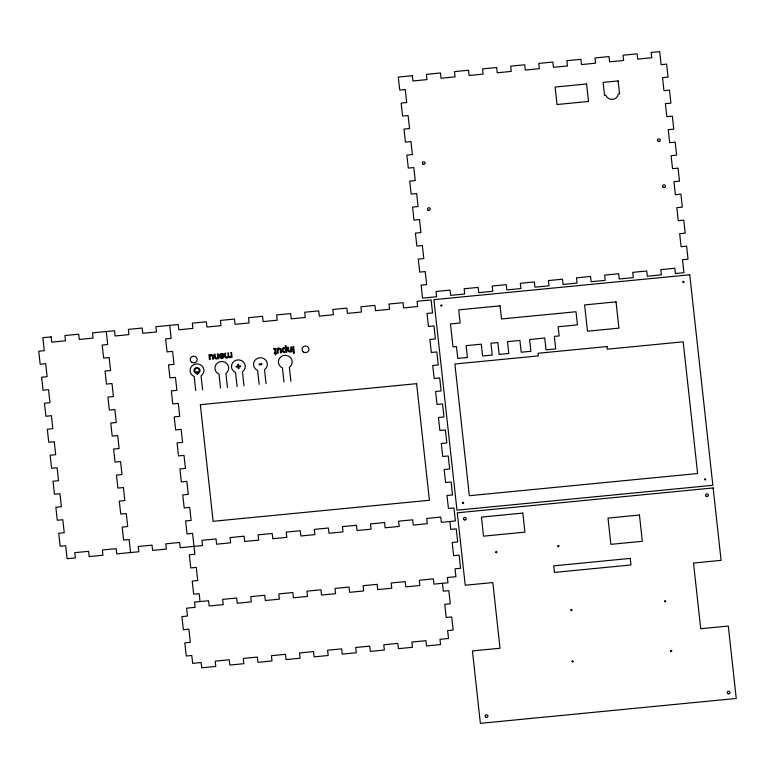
<?xml version="1.0" encoding="UTF-8"?>
<svg xmlns="http://www.w3.org/2000/svg" width="775" height="775" viewBox="0 0 775 775"><rect width="100%" height="100%" fill="white"/><g stroke="black" fill="none" stroke-linecap="round" stroke-linejoin="round"><path stroke-width="1.16" d="M290.722 350.872L288.968 350.998L288.368 347.268L287.535 347.345C286.14 351.288 289.86 352.761 291.303 351.782L292.049 351.705L291.526 346.958L290.693 347.035L290.974 349.603M274.166 349.331L273.662 348.692M219.509 355.948L223.287 355.58A1.647 1.569 1.4 0 0 220.081 355.221M220.284 355.27C217.814 354.049 224.111 352.024 224.072 355.25C225.331 358.544 219.567 359.687 219.528 356.161M274.689 349.535L275.067 352.722L274.234 352.799L274.311 353.429L275.135 353.352L275.319 354.998L276.597 353.206L275.9 352.635L275.6 349.903A4.311 4.107 1.4 0 0 275.445 349.012M449.868 521.507L450.73 529.393L456.243 528.85L457.686 541.987L452.174 542.519L453.617 555.665L459.129 555.123L460.573 568.269L455.061 568.802L455.923 576.687L447.398 577.511L447.969 582.761L433.923 584.127L433.341 578.877L419.294 580.243L419.876 585.493L405.829 586.859L405.248 581.608L391.201 582.974L391.772 588.225L377.725 589.591L377.154 584.34L363.107 585.706L363.678 590.957L349.632 592.323L349.06 587.072L335.013 588.438L335.585 593.689L321.538 595.055L320.966 589.804L306.919 591.17L307.491 596.421L293.444 597.787L292.863 592.536L278.816 593.902L279.397 599.153L265.35 600.518L264.769 595.268L250.722 596.634L251.303 601.884L237.257 603.25L236.675 598L222.628 599.366L223.21 604.616L209.153 605.982L208.582 600.732L194.535 602.097L195.106 607.348L186.581 608.181L187.443 616.067L181.922 616.6L183.365 629.746L188.887 629.203L190.33 642.339L184.808 642.882L186.252 656.018L191.774 655.476L192.636 663.361L201.161 662.528L201.742 667.788L215.789 666.423L215.218 661.162L229.264 659.796L229.836 665.057L243.883 663.691L243.311 658.43L257.358 657.064L257.93 662.325L271.977 660.959L271.405 655.698L285.452 654.333L286.023 659.593L300.07 658.227L299.499 652.967L313.546 651.601L314.127 656.861L328.174 655.495L327.593 650.235L341.639 648.869L342.221 654.129L356.267 652.763L355.686 647.503L369.733 646.137L370.314 651.397L384.361 650.031L383.78 644.771L397.837 643.405L398.408 648.665L412.455 647.299L411.883 642.039L425.93 640.673L426.502 645.933L440.558 644.567L439.977 639.307L448.512 638.484L447.64 630.598L453.152 630.056L451.718 616.929L446.197 617.462L444.763 604.326L450.275 603.783L448.832 590.647L443.319 591.18L442.448 583.304M290.887 381.29L289.346 367.272A6.936 6.607 1.4 0 0 290.092 357.178A6.936 6.607 1.4 0 0 279.533 358.205A6.936 6.607 1.4 0 0 282.449 367.941L283.989 381.959M266.058 383.702L264.517 369.685A6.936 6.607 1.4 0 0 265.263 359.59A6.936 6.607 1.4 0 0 254.704 360.617A6.936 6.607 1.4 0 0 257.62 370.353L259.16 384.371M243.989 385.843L242.449 371.826A6.936 6.607 1.4 0 0 243.195 361.741A6.936 6.607 1.4 0 0 232.626 362.768A6.936 6.607 1.4 0 0 235.552 372.504L237.092 386.522M231.26 356.684L231.338 357.391L232.083 357.323L231.56 352.577L230.727 352.654C233.101 357.217 227.307 358.941 228.615 352.858L227.782 352.945C230.097 358.253 224.072 358.554 225.661 353.148L224.828 353.226L225.186 356.471M227.433 387.452L225.893 373.434A6.936 6.607 1.4 0 0 226.649 363.349A6.936 6.607 1.4 0 0 216.08 364.376A6.936 6.607 1.4 0 0 218.996 374.112L220.536 388.13M217.678 356.519L217.397 353.952L218.23 353.875L218.753 358.622L218.007 358.689C216.07 359.397 213.396 358.66 214.239 354.262L215.072 354.175L215.673 357.914L217.426 357.779A1.967 1.87 1.4 0 0 217.62 356.539M202.604 389.873L201.064 375.856A6.936 6.607 1.4 0 0 201.82 365.761A6.936 6.607 1.4 0 0 191.251 366.788A6.936 6.607 1.4 0 0 194.176 376.524L195.707 390.542M169.735 325.355L171.168 338.355L165.647 338.888L167.071 351.889L172.593 351.356L174.017 364.357L168.504 364.889L169.928 377.9L175.45 377.357L176.874 390.358L171.352 390.9L172.786 403.901L178.298 403.368L179.722 416.359L174.21 416.902L175.634 429.902L181.156 429.369L182.58 442.37L177.058 442.903L178.492 455.913L184.004 455.371L185.438 468.371L179.916 468.914L181.34 481.914L186.862 481.382L188.286 494.373L182.774 494.915L184.198 507.916L189.71 507.383L191.144 520.383L185.622 520.916L187.046 533.927L192.568 533.384L194.864 554.27L189.342 554.803L190.786 567.939L196.298 567.407L197.741 580.543L192.229 581.076L193.672 594.222L199.185 593.679L200.047 601.565M106.291 331.516L107.715 344.526L102.203 345.059L103.627 358.06L109.139 357.527L110.573 370.528L105.051 371.07L106.475 384.071L111.997 383.528L113.421 396.538L107.909 397.071L109.333 410.072L114.855 409.529L116.279 422.53L110.757 423.073L112.191 436.073L117.703 435.54L119.127 448.541L113.615 449.074L115.039 462.084L120.561 461.542L121.985 474.542L116.463 475.075L117.897 488.085L123.409 487.543L124.843 500.543L119.321 501.086L120.745 514.087L126.267 513.554L127.691 526.554L122.179 527.087L123.603 540.088L129.125 539.555L130.549 552.556M273.73 348.798A1.773 1.686 1.4 0 1 275.571 348.789M290.916 349.622A1.967 1.87 1.4 0 1 290.799 350.901M231.124 356.636A1.637 1.56 1.4 0 1 228.257 356.975M228.334 356.907A1.899 1.812 1.4 0 1 226.91 357.953M226.91 358.098A1.753 1.666 1.4 0 1 225.079 356.471M209.977 356.423L210.277 359.445L209.444 359.522L208.921 354.776L209.676 354.708C211.023 353.768 214.869 355.124 213.435 359.135L212.602 359.222L212.282 356.297A3.817 3.633 1.4 0 0 212.166 355.706L210.858 355.212L209.977 356.364M277.954 350.029L278.254 353.051L277.421 353.129L276.907 348.382L277.653 348.304C279 347.374 282.846 348.731 281.412 352.741L280.579 352.819L280.269 349.971A3.817 3.633 1.4 0 0 280.143 349.312L278.797 348.827L277.954 350.029M282.177 349.864C281.528 353.032 285.791 352.218 285.985 352.296L286.769 352.218L286.052 345.65L285.219 345.728C287.399 349.699 281.887 345.882 282.177 349.864M440.81 305.534C442.341 307.762 442.331 303.287 440.81 305.486M462.472 502.927C464.264 505.038 463.692 500.631 462.472 502.878M495.748 552.129C497.521 554.29 496.959 549.833 495.748 552.129M557.826 546.094C559.579 548.235 559.124 543.779 557.826 546.094M570.865 610.022C572.609 612.173 572.192 607.707 570.865 610.022M572.018 661.424C573.81 663.545 573.238 659.128 572.018 661.375M664.572 601.313C666.51 603.396 665.57 598.939 664.572 601.313M670.646 650.971C672.497 653.073 671.818 648.665 670.646 650.971M682.882 281.993C684.829 284.057 683.967 279.659 682.882 281.993M704.543 479.386C706.393 481.498 705.686 477.012 704.543 479.386M285.781 350.222C281.887 356.829 282.788 342.938 285.781 350.222M412.348 75.708L398.302 77.074L399.735 90.074L405.248 89.542L406.672 102.542L401.159 103.075L402.583 116.076L408.096 115.543L409.529 128.543L404.007 129.086L405.441 142.087L410.953 141.544L412.377 154.554L406.865 155.087L408.289 168.088L413.802 167.555L415.235 180.556L409.723 181.088L411.147 194.089L416.659 193.556L418.083 206.557L412.571 207.099L414.005 220.1L419.517 219.557L420.941 232.568L415.429 233.101L416.853 246.101L422.365 245.568L423.799 258.569L418.277 259.102L419.711 272.103L425.223 271.57L426.647 284.57L421.135 285.113L422.559 298.113L436.606 296.748L436.025 291.487L450.081 290.121L450.653 295.382L464.7 294.016L464.128 288.755L478.175 287.389L478.747 292.65L492.803 291.284L492.222 286.023L506.269 284.657L506.85 289.918L520.897 288.552L520.316 283.292L534.363 281.926L534.934 287.186L548.991 285.82L548.409 280.56L562.456 279.194L563.038 284.454L577.084 283.088L576.503 277.828L590.56 276.462L591.131 281.722L605.178 280.356L604.607 275.096L618.653 273.73L619.225 278.99L633.272 277.624L632.7 272.364L646.747 270.998L647.319 276.258L661.366 274.892L660.794 269.632L674.841 268.266L675.422 273.527L683.947 272.693L682.523 259.693L688.035 259.16L686.611 246.15L681.089 246.692L679.665 233.692L685.187 233.149L683.753 220.148L678.241 220.681L676.817 207.681L682.329 207.148L680.905 194.147L675.383 194.68L673.959 181.679L679.481 181.147L678.048 168.136L672.535 168.679L671.102 155.678L676.623 155.136L675.199 142.135L669.678 142.668L668.253 129.667L673.766 129.134L672.342 116.134L666.829 116.667L665.396 103.666L670.917 103.133L669.493 90.123L663.972 90.665L662.548 77.665L668.06 77.122L666.636 64.122L661.114 64.664L659.69 51.654L651.165 52.487L651.736 57.738L637.689 59.103L637.108 53.853L623.061 55.219L623.643 60.479L609.596 61.845L609.014 56.585L594.967 57.951L595.549 63.201L581.502 64.577L580.921 59.317L566.874 60.682L567.455 65.943L553.408 67.309L552.827 62.048L538.78 63.414L539.352 68.675L525.305 70.041L524.733 64.78L510.686 66.146L511.258 71.407L497.211 72.773L496.639 67.512L482.593 68.878L483.164 74.138L469.117 75.504L468.546 70.244L454.489 71.61L455.07 76.87L441.023 78.236L440.442 72.976L426.395 74.342L426.977 79.602L412.92 80.968L412.348 75.708M586.568 84L555.113 87.052L557.031 104.528L588.487 101.467L586.568 84M618.15 80.92L603.115 82.383L604.548 95.393L605.856 95.267A6.394 6.093 1.4 0 0 618.266 94.056L619.583 93.93L618.15 80.92M51.121 336.883L42.838 337.687L44.272 350.697L38.75 351.23L40.174 364.231L45.696 363.698L47.12 376.698L41.608 377.231L43.032 390.232L48.544 389.699L49.978 402.7L44.456 403.242L45.88 416.243L51.402 415.7L52.826 428.701L47.314 429.243L48.738 442.244L54.26 441.711L55.684 454.712L50.162 455.245L51.596 468.245L57.108 467.713L58.532 480.713L53.02 481.246L54.444 494.256L59.966 493.714L61.39 506.714L55.868 507.257L57.302 520.257L62.814 519.725L64.247 532.725L58.726 533.258L60.15 546.259L65.672 545.726L67.096 558.727L75.378 557.923L74.797 552.662L88.592 551.325L89.173 556.576L102.959 555.239L102.387 549.979L116.182 548.642L116.754 553.893L138.822 551.752L138.25 546.491L152.036 545.154L152.617 550.415L166.412 549.068L165.831 543.817L179.626 542.471L180.207 547.731L202.527 545.561L201.946 540.301L216.002 538.935L216.574 544.195L230.621 542.82L230.049 537.569L244.096 536.203L244.667 541.454L258.714 540.097L258.133 534.837L272.19 533.471L272.761 538.722L286.808 537.356L286.237 532.105L300.283 530.739L300.855 535.99L314.912 534.624L314.33 529.373L328.377 528.007L328.958 533.258L343.005 531.892L342.424 526.642L356.471 525.276L357.052 530.526L371.099 529.16L370.518 523.91L384.565 522.544L385.146 527.794L399.193 526.428L398.612 521.178L412.668 519.812L413.24 525.062L427.287 523.697L426.715 518.446L440.762 517.08L441.333 522.331L455.38 520.965L453.956 507.964L448.444 508.507L447.01 495.496L452.532 494.963L451.098 481.963L445.586 482.496L444.162 469.495L449.674 468.962L448.25 455.962L442.738 456.494L441.304 443.494L446.817 442.951L445.392 429.951L439.88 430.493L438.456 417.483L443.968 416.95L442.544 403.949L437.022 404.482L435.598 391.482L441.111 390.949L439.687 377.948L434.174 378.481L432.741 365.48L438.262 364.938L436.829 351.937L431.317 352.48L429.892 339.469L435.405 338.937L433.981 325.936L428.468 326.478L427.035 313.478L432.547 312.935L431.123 299.935L417.086 301.301L417.657 306.551L403.61 307.917L403.029 302.667L388.982 304.032L389.563 309.283L375.517 310.649L374.935 305.398L360.888 306.764L361.46 312.015L347.413 313.381L346.842 308.13L332.795 309.496L333.366 314.747L319.319 316.113L318.748 310.862L304.701 312.228L305.272 317.479L291.226 318.845L290.654 313.594L276.597 314.96L277.179 320.211L263.132 321.577L262.551 316.326L248.504 317.692L249.085 322.942L235.038 324.308L234.457 319.058L220.41 320.424L220.991 325.674L206.944 327.04L206.363 321.79L192.316 323.156L192.898 328.406L178.841 329.772L178.269 324.522L155.949 326.692L156.521 331.952L142.726 333.289L142.154 328.028L128.359 329.375L128.931 334.626L115.146 335.972L114.564 330.712L92.496 332.863L93.078 338.113L79.282 339.46L78.701 334.199L64.916 335.546L65.487 340.797L51.693 342.143L51.121 336.883M689.75 274.786L433.884 299.663L456.988 510.192L712.855 485.305L689.75 274.786M500.078 305.844L458.703 309.864L460.147 323.001L450.488 323.94L453.007 346.929L456.456 346.599L457.754 358.418L467.412 357.478L466.114 345.66L481.285 344.177L482.583 356.006L492.241 355.066L490.943 343.248L497.841 342.569L499.139 354.398L508.797 353.458L507.499 341.63L519.909 340.428L521.207 352.247L530.865 351.308L529.567 339.489L544.738 338.016L546.036 349.835L555.694 348.895L554.319 336.418L559.153 335.943L558.136 326.75L577.452 324.87L576.009 311.734L501.522 318.98L500.078 305.844M616.048 301.863L584.602 304.924L587.489 331.196L618.934 328.145L616.048 301.863M293.647 346.754L292.814 346.832L293.338 351.579L294.171 351.501L293.647 346.754M223.326 356.258L220.41 356.539A1.657 1.569 1.4 0 0 220.817 357.382A1.502 1.424 1.4 0 0 223.326 356.258M294.267 352.373L293.434 352.451L293.531 353.361L294.364 353.284L294.267 352.373M238.535 364.298L237.751 364.376L237.944 366.158L236.075 366.343L236.152 367.05L238.022 366.866L238.216 368.648L239.01 368.571L238.807 366.798L240.676 366.614L240.599 365.897L238.729 366.081L238.535 364.298M261.718 363.824L259.092 364.085L259.179 364.831L261.795 364.579L261.718 363.824M197.518 371.661L196.734 371.729L197.024 374.364L197.809 374.286L197.518 371.661M607.019 346.561L538.044 353.264L538.334 355.899L454.886 364.008L469.34 495.709L697.626 473.515L683.172 341.814L607.3 349.186L607.019 346.561M416.611 383.664L200.328 404.695L213.125 521.294L429.408 500.262L416.611 383.664M713.145 487.94L457.279 512.817L465.223 585.241L492.813 582.558L500.02 648.239L472.43 650.923L480.374 723.346L736.25 698.459L728.306 626.045L700.716 628.728L693.509 563.038L721.089 560.354L713.145 487.94M522.825 513.079L481.449 517.109L483.532 536.155L524.917 532.134L522.825 513.079M639.443 515.017L607.997 518.078L610.874 544.35L642.33 541.299L639.443 515.017M630.269 558.397L553.708 565.847L554.435 572.415L630.986 564.965L630.269 558.397M198.468 373.037L198.371 372.203A2.257 2.151 1.4 0 0 198.545 368.948A2.257 2.151 1.4 0 0 195.145 369.278A2.257 2.151 1.4 0 0 196.017 372.426L196.104 373.269A3.042 2.897 1.4 0 1 194.409 368.968A3.042 2.897 1.4 0 1 199.204 368.503A3.042 2.897 1.4 0 1 198.468 373.037M658.208 141.302A1.385 1.318 1.4 0 0 660.339 140.246A1.385 1.318 1.4 0 0 658.304 139.016A1.385 1.318 1.4 0 0 658.208 141.302M663.255 187.288A1.385 1.318 1.4 0 0 665.386 186.223A1.385 1.318 1.4 0 0 663.352 185.002A1.385 1.318 1.4 0 0 663.255 187.288M428.081 210.151A1.385 1.318 1.4 0 0 430.202 209.095A1.385 1.318 1.4 0 0 428.168 207.874A1.385 1.318 1.4 0 0 428.081 210.151M423.034 164.174A1.385 1.318 1.4 0 0 425.155 163.118A1.385 1.318 1.4 0 0 423.121 161.888A1.385 1.318 1.4 0 0 423.034 164.174M706.228 496.291A1.385 1.318 1.4 0 0 708.36 495.235A1.385 1.318 1.4 0 0 706.325 494.004A1.385 1.318 1.4 0 0 706.228 496.291M464.157 519.831A1.385 1.318 1.4 0 0 466.279 518.766A1.385 1.318 1.4 0 0 464.244 517.545A1.385 1.318 1.4 0 0 464.157 519.831M485.818 717.224A1.385 1.318 1.4 0 0 487.94 716.158A1.385 1.318 1.4 0 0 485.906 714.938A1.385 1.318 1.4 0 0 485.818 717.224M727.89 693.683A1.385 1.318 1.4 0 0 730.021 692.618A1.385 1.318 1.4 0 0 727.987 691.397A1.385 1.318 1.4 0 0 727.89 693.683M303.655 352.112A3.468 3.303 1.4 0 0 308.963 349.457A3.468 3.303 1.4 0 0 303.887 346.406A3.468 3.303 1.4 0 0 303.655 352.112M191.851 362.322A3.468 3.303 1.4 0 0 197.17 359.668A3.468 3.303 1.4 0 0 192.084 356.607A3.468 3.303 1.4 0 0 191.851 362.322"/></g></svg>
